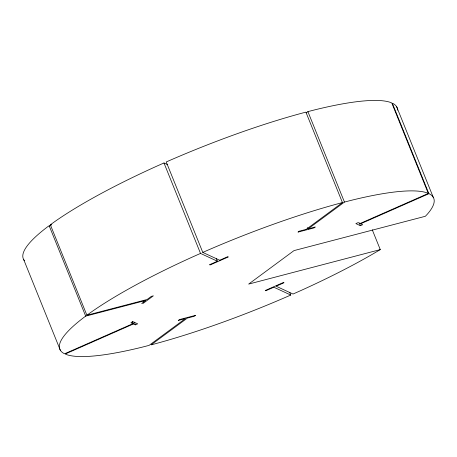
<?xml version="1.0" encoding="UTF-8"?>
<svg xmlns="http://www.w3.org/2000/svg" width="457" height="457" viewBox="0 0 457 457"><rect width="100%" height="100%" fill="white"/><g stroke="black" fill="none" stroke-linecap="round" stroke-linejoin="round"><path stroke-width="0.69" d="M306.201 112.873L307.904 111.622L314.45 109.937A201.606 36.737 -22 0 1 389.832 102.197L391.78 102.991L428.323 193.442L360.099 223.507L358.145 222.605L355.872 223.61L360.379 225.695L362.652 224.69L360.659 223.77L428.889 193.699L429.386 193.877A201.606 36.737 -22 0 1 427.141 214.402L425.358 216.275L294.022 250.602L248.654 284.094L380.27 249.602L372.266 229.797M132.084 321.699L132.884 323.682L64.66 353.752L64.157 353.575A201.606 36.737 -22 0 1 84.751 316.804L85.693 316.135L145.886 300.403L141.687 303.499L143.692 302.974L153.375 295.828L151.364 296.353L147.091 299.506L86.904 315.239L50.356 224.793L54.446 221.822A201.606 36.737 -22 0 1 156.625 166.228L163.977 162.966L167.73 164.703M216.35 258.593L217.418 261.238L209.535 264.712L210.094 264.974L228.289 256.954L227.729 256.691L219.691 260.233L202.794 252.413L166.251 161.961L168.01 161.172A201.606 36.737 -22 0 1 304.465 112.502L305.899 112.142L342.442 202.594L306.15 229.385L299.192 231.202L297.981 232.099L314.033 227.9L315.244 227.009L308.155 228.86L307.624 227.54M308.155 228.86L344.452 202.068L350.993 200.389A201.606 36.737 -22 0 1 426.375 192.648L428.323 193.442M86.904 315.239L90.989 312.274A201.606 36.737 -22 0 1 193.174 256.68L200.52 253.418L217.418 261.238M51.201 225.147L48.208 226.352A201.606 36.737 -22 0 0 24.45 260.69M202.794 252.413L204.553 251.624A201.606 36.737 -22 0 1 341.008 202.954L342.442 202.594M289.681 292.394L290.749 295.039L288.99 295.828A201.606 36.737 -22 0 1 152.535 344.498L151.101 344.858L187.393 318.066L194.351 316.244L195.562 315.353L179.51 319.552L178.299 320.443L185.388 318.592L149.096 345.378L142.55 347.063A201.606 36.737 -22 0 1 67.168 354.803L65.22 354.009L133.45 323.939L135.398 324.847L137.677 323.842L133.17 321.757L130.896 322.762L132.884 323.682M50.356 224.793L51.727 224.433M290.749 295.039L273.852 287.219L265.82 290.761L265.254 290.498L283.449 282.477L284.014 282.74L276.125 286.213L293.023 294.034L300.375 290.772A201.606 36.737 -22 0 0 380.27 249.602M396.693 106.824L433.242 197.275M428.889 193.699L392.34 103.248L392.843 103.425A201.606 36.737 -22 0 1 397.653 110.171M359.311 223.05L360.379 225.695M307.904 111.622L344.452 202.068M163.977 162.966L200.52 253.418M143.161 301.654L143.692 302.974M134.335 322.202L135.398 324.847M132.381 321.3L133.45 323.939M49.145 225.684L85.693 316.135M23.758 259.725L60.307 350.176"/></g></svg>
